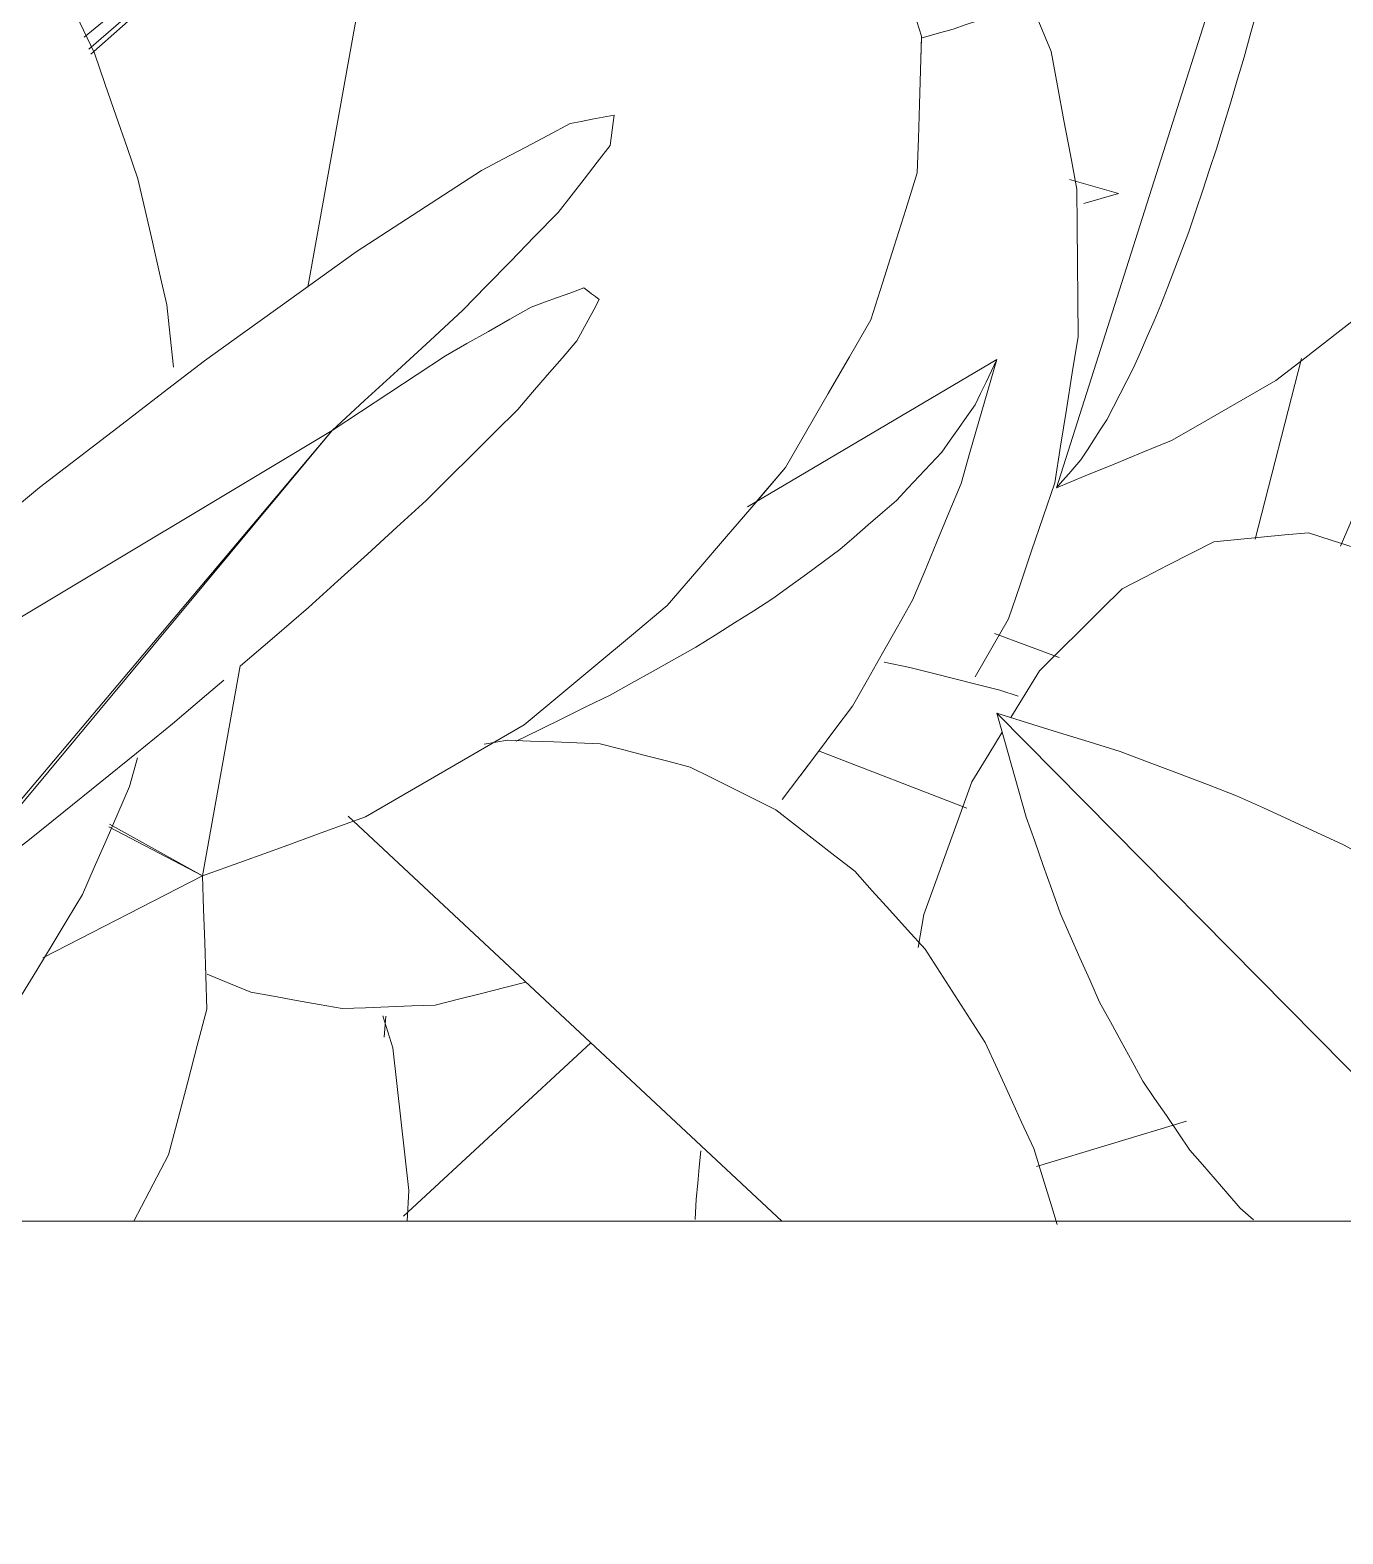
# Model space of a CAD drawing. Header units: metres. Extents: x -18.34 to -13.25, y -25.49 to -16.26.
# Drawn here: x -17.82051 to -17.77751, y -21.37863 to -21.32939 of the extents above; entities that cross this region are included whole.
import ezdxf

# ---------------------------------------------------------------- set-up
doc = ezdxf.new("R2010")
doc.units = ezdxf.units.M
for name, color, linetype, lineweight in [('Importações nas famílias', 7, 'Continuous', 5), ('Quadro estrutural', 7, 'Continuous', 5), ('Vegetação', 7, 'Continuous', 5)]:
    doc.layers.add(name, color=color, linetype=linetype, lineweight=lineweight)

# ---------------------------------------------------------------- blocks, each defined once
blk = doc.blocks.new('Planta_pergolado_12200 - plantas pergolado_skp_Component_12-V2580-Pavimento 02 - Executivo')
at = {"layer": 'Importações nas famílias', "color": 9}
blk.add_line((0.12221, 0.078931), (0.121752, 0.078163), dxfattribs=at)
at = {"layer": 'Importações nas famílias', "color": 9, "flags": 128}
for points in [[(0.132108, 0.086343), (0.131421, 0.086087), (0.130818, 0.085863)], [(0.133522, 0.08655), (0.132815, 0.086446), (0.132108, 0.086343)], [(0.130734, 0.085832), (0.130047, 0.085577), (0.129423, 0.085345)], [(0.121742, 0.078146), (0.121294, 0.077395), (0.120836, 0.076627), (0.120378, 0.075859)], [(0.120378, 0.075859), (0.120008, 0.075001), (0.119639, 0.074143), (0.119269, 0.073285), (0.118899, 0.072427)], [(0.118899, 0.072427), (0.118627, 0.071499), (0.118354, 0.070571), (0.118081, 0.069644), (0.117809, 0.068716)], [(0.117809, 0.068716), (0.11764, 0.06774), (0.11747, 0.066764)]]:
    blk.add_lwpolyline(points, dxfattribs=at)
blk = doc.blocks.new('Planta_pergolado_12200 - plantas pergolado_skp_Component_16-V2581-Pavimento 02 - Executivo')
blk.add_blockref('Planta_pergolado_12200 - plantas pergolado_skp_Component_12-V2580-Pavimento 02 - Executivo', (0, 0))
blk = doc.blocks.new('Planta_pergolado_12200 - plantas pergolado_skp_Component_17-V1516-Pavimento 02 - Executivo')
at = {"layer": 'Importações nas famílias', "color": 9}
for p, q in [((0.132379, 0.092877), (0.127242, 0.086978)), ((0.12142, 0.048829), (0.120741, 0.049209)), ((0.129258, 0.047032), (0.129164, 0.048161)), ((0.133467, 0.048161), (0.13229, 0.048161))]:
    blk.add_line(p, q, dxfattribs=at)
at = {"layer": 'Importações nas famílias', "color": 9, "flags": 128}
for points in [[(0.115917, 0.072677), (0.116325, 0.073615), (0.116733, 0.074554)], [(0.114955, 0.068383), (0.115195, 0.069456), (0.115436, 0.07053), (0.115676, 0.071603), (0.115917, 0.072677)], [(0.114729, 0.063842), (0.114785, 0.064977), (0.114842, 0.066113), (0.114898, 0.067248), (0.114955, 0.068383)], [(0.115254, 0.059363), (0.115123, 0.060483), (0.114991, 0.061603), (0.11486, 0.062722), (0.114729, 0.063842)], [(0.116494, 0.055252), (0.116184, 0.05628), (0.115874, 0.057308), (0.115564, 0.058336), (0.115254, 0.059363)], [(0.11743, 0.05352), (0.116962, 0.054386), (0.116494, 0.055252)], [(0.120741, 0.049209), (0.120147, 0.049854), (0.119553, 0.050499)], [(0.129164, 0.048161), (0.128455, 0.047953), (0.127747, 0.047746), (0.127039, 0.047538), (0.12633, 0.047331)], [(0.12633, 0.047331), (0.125612, 0.04742), (0.124894, 0.04751)]]:
    blk.add_lwpolyline(points, dxfattribs=at)
blk = doc.blocks.new('Planta_pergolado_12200 - plantas pergolado_skp_Component_16-V2583-Pavimento 02 - Executivo')
blk.add_blockref('Planta_pergolado_12200 - plantas pergolado_skp_Component_17-V1516-Pavimento 02 - Executivo', (0, 0))
blk = doc.blocks.new('Planta_pergolado_12200 - plantas pergolado_skp_Component_12-V1529-Pavimento 02 - Executivo')
at = {"layer": 'Importações nas famílias', "color": 9}
for p, q in [((0.108636, 0.037644), (0.114887, 0.068529)), ((0.106011, 0.062078), (0.105502, 0.061407))]:
    blk.add_line(p, q, dxfattribs=at)
at = {"layer": 'Importações nas famílias', "color": 9, "flags": 128}
for points in [[(0.114887, 0.068529), (0.114049, 0.068072), (0.11321, 0.067614), (0.112371, 0.067157), (0.111533, 0.0667)], [(0.114232, 0.067594), (0.114396, 0.067828), (0.11456, 0.068062), (0.114723, 0.068295), (0.114887, 0.068529)], [(0.113579, 0.066286), (0.113742, 0.066613), (0.113905, 0.06694), (0.114069, 0.067267), (0.114232, 0.067594)], [(0.111533, 0.0667), (0.110787, 0.066158), (0.110042, 0.065616), (0.109296, 0.065074), (0.108551, 0.064532)], [(0.112934, 0.064619), (0.113095, 0.065036), (0.113256, 0.065453), (0.113418, 0.06587), (0.113579, 0.066286)], [(0.108551, 0.064532), (0.107916, 0.063919), (0.107281, 0.063305), (0.106646, 0.062692), (0.106011, 0.062078)], [(0.112306, 0.062612), (0.112463, 0.063114), (0.11262, 0.063616), (0.112777, 0.064118), (0.112934, 0.064619)], [(0.111702, 0.060287), (0.111853, 0.060868), (0.112004, 0.06145), (0.112155, 0.062031), (0.112306, 0.062612)], [(0.111127, 0.05767), (0.111271, 0.058324), (0.111414, 0.058978), (0.111558, 0.059633), (0.111702, 0.060287)], [(0.110589, 0.054789), (0.110723, 0.055509), (0.110858, 0.05623), (0.110993, 0.05695), (0.111127, 0.05767)], [(0.110093, 0.051678), (0.110217, 0.052456), (0.110341, 0.053234), (0.110465, 0.054011), (0.110589, 0.054789)], [(0.109645, 0.04837), (0.109757, 0.049197), (0.109869, 0.050024), (0.109981, 0.050851), (0.110093, 0.051678)], [(0.10925, 0.044902), (0.109349, 0.045769), (0.109448, 0.046636), (0.109546, 0.047503), (0.109645, 0.04837)], [(0.108912, 0.041313), (0.108997, 0.04221), (0.109081, 0.043107), (0.109166, 0.044004), (0.10925, 0.044902)], [(0.108636, 0.037646), (0.108705, 0.03856), (0.108774, 0.039477), (0.108843, 0.040395), (0.108912, 0.041313)]]:
    blk.add_lwpolyline(points, dxfattribs=at)
blk = doc.blocks.new('Planta_pergolado_12200 - plantas pergolado_skp_Component_12-V2584-Pavimento 02 - Executivo')
at = {"layer": 'Importações nas famílias', "color": 9}
for p, q in [((0.121265, 0.077328), (0.116555, 0.078582)), ((0.115359, 0.075004), (0.115944, 0.074878)), ((0.118756, 0.074483), (0.11956, 0.074414))]:
    blk.add_line(p, q, dxfattribs=at)
at = {"layer": 'Importações nas famílias', "color": 9, "flags": 128}
blk.add_lwpolyline([(0.115944, 0.074878), (0.116647, 0.074779), (0.11735, 0.07468), (0.118053, 0.074582), (0.118756, 0.074483)], dxfattribs=at)
blk = doc.blocks.new('Planta_pergolado_12200 - plantas pergolado_skp_Component_17-V2585-Pavimento 02 - Executivo')
at = {"layer": 'Importações nas famílias', "color": 9}
for p, q in [((0.113253, 0.089268), (0.108823, 0.087394)), ((0.11758, 0.082986), (0.117515, 0.081969)), ((0.08925, 0.079413), (0.088528, 0.079504)), ((0.097288, 0.077802), (0.096991, 0.078854))]:
    blk.add_line(p, q, dxfattribs=at)
at = {"layer": 'Importações nas famílias', "color": 9, "flags": 128}
for points in [[(0.117515, 0.081969), (0.117258, 0.080917), (0.117002, 0.079866), (0.116745, 0.078815), (0.116488, 0.077764)], [(0.099119, 0.074186), (0.098662, 0.07509), (0.098204, 0.075994), (0.097746, 0.076898), (0.097288, 0.077802)], [(0.116488, 0.077764), (0.116065, 0.076862), (0.115732, 0.076151)], [(0.115511, 0.075679), (0.115219, 0.075057), (0.114796, 0.074155)], [(0.101469, 0.07141), (0.100881, 0.072104), (0.100294, 0.072798), (0.099707, 0.073492), (0.099119, 0.074186)], [(0.114796, 0.074155), (0.114236, 0.073463), (0.113675, 0.072771), (0.113114, 0.07208), (0.112554, 0.071388)], [(0.104176, 0.069662), (0.103499, 0.070099), (0.102822, 0.070536), (0.102145, 0.070973), (0.101469, 0.07141)], [(0.112554, 0.071388), (0.111894, 0.070953), (0.111234, 0.070519), (0.110574, 0.070085), (0.109914, 0.06965)], [(0.107056, 0.069062), (0.106336, 0.069212), (0.105616, 0.069362), (0.104896, 0.069512), (0.104176, 0.069662)], [(0.109914, 0.06965), (0.109199, 0.069503), (0.108485, 0.069356), (0.107771, 0.069209), (0.107056, 0.069062)]]:
    blk.add_lwpolyline(points, dxfattribs=at)
blk = doc.blocks.new('Planta_pergolado_12200 - plantas pergolado_skp_Component_16-V2586-Pavimento 02 - Executivo')
for name in ['Planta_pergolado_12200 - plantas pergolado_skp_Component_17-V2585-Pavimento 02 - Executivo', 'Planta_pergolado_12200 - plantas pergolado_skp_Component_12-V2584-Pavimento 02 - Executivo', 'Planta_pergolado_12200 - plantas pergolado_skp_Component_12-V1529-Pavimento 02 - Executivo']:
    blk.add_blockref(name, (0, 0))
blk = doc.blocks.new('Planta_pergolado_12200 - plantas pergolado_skp_Component_12-V2587-Pavimento 02 - Executivo')
at = {"layer": 'Importações nas famílias', "color": 9}
for p, q in [((0.090361, 0.061255), (0.097421, 0.080653)), ((0.096712, 0.07968), (0.096931, 0.080038)), ((0.090217, 0.063962), (0.09049, 0.064781))]:
    blk.add_line(p, q, dxfattribs=at)
at = {"layer": 'Importações nas famílias', "color": 9, "flags": 128}
for points in [[(0.095772, 0.07791), (0.096007, 0.078352), (0.096242, 0.078795), (0.096477, 0.079237), (0.096712, 0.07968)], [(0.092226, 0.078793), (0.091417, 0.078349), (0.090579, 0.077889)], [(0.090579, 0.077889), (0.089834, 0.077325), (0.08909, 0.076761)], [(0.094778, 0.075821), (0.095026, 0.076343), (0.095275, 0.076865), (0.095523, 0.077388), (0.095772, 0.07791)], [(0.093741, 0.073435), (0.094, 0.074031), (0.094259, 0.074628), (0.094519, 0.075224), (0.094778, 0.075821)], [(0.092673, 0.07078), (0.09294, 0.071444), (0.093207, 0.072107), (0.093474, 0.072771), (0.093741, 0.073435)], [(0.091585, 0.067884), (0.091857, 0.068608), (0.092129, 0.069332), (0.092401, 0.070056), (0.092673, 0.07078)], [(0.09049, 0.064781), (0.090763, 0.065557), (0.091037, 0.066333), (0.091311, 0.067109), (0.091585, 0.067884)]]:
    blk.add_lwpolyline(points, dxfattribs=at)
blk = doc.blocks.new('Planta_pergolado_12200 - plantas pergolado_skp_Component_12-V2588-Pavimento 02 - Executivo')
at = {"layer": 'Importações nas famílias', "color": 9}
for p, q in [((0.1069, 0.089866), (0.106458, 0.090176)), ((0.115957, 0.075592), (0.101783, 0.087124)), ((0.098702, 0.081539), (0.09924, 0.081162))]:
    blk.add_line(p, q, dxfattribs=at)
at = {"layer": 'Importações nas famílias', "color": 9, "flags": 128}
for points in [[(0.108626, 0.088263), (0.108195, 0.088664), (0.107763, 0.089064), (0.107332, 0.089465), (0.1069, 0.089866)], [(0.11029, 0.086318), (0.109874, 0.086804), (0.109458, 0.08729), (0.109042, 0.087777), (0.108626, 0.088263)], [(0.111871, 0.084051), (0.111476, 0.084618), (0.111081, 0.085184), (0.110685, 0.085751), (0.11029, 0.086318)], [(0.113354, 0.081488), (0.112983, 0.082129), (0.112613, 0.08277), (0.112242, 0.08341), (0.111871, 0.084051)], [(0.09924, 0.081162), (0.099901, 0.080808), (0.100562, 0.080454), (0.101222, 0.080099), (0.101883, 0.079745)], [(0.114721, 0.078658), (0.114379, 0.079366), (0.114038, 0.080073), (0.113696, 0.080781), (0.113354, 0.081488)], [(0.101883, 0.079745), (0.10265, 0.079422), (0.103418, 0.079098), (0.104185, 0.078775), (0.104952, 0.078451)], [(0.104952, 0.078451), (0.105808, 0.078166), (0.106664, 0.077881), (0.10752, 0.077596), (0.108376, 0.07731)], [(0.115957, 0.075592), (0.115648, 0.076359), (0.115339, 0.077125), (0.11503, 0.077892), (0.114721, 0.078658)], [(0.108376, 0.07731), (0.1093, 0.07707), (0.110224, 0.07683), (0.111149, 0.07659), (0.112073, 0.07635)], [(0.112073, 0.07635), (0.113044, 0.07616), (0.114015, 0.075971), (0.114986, 0.075781), (0.115957, 0.075592)]]:
    blk.add_lwpolyline(points, dxfattribs=at)
blk = doc.blocks.new('Planta_pergolado_12200 - plantas pergolado_skp_Component_17-V2589-Pavimento 02 - Executivo')
at = {"layer": 'Importações nas famílias', "color": 9, "flags": 128}
for points in [[(0.102586, 0.089324), (0.10231, 0.088272), (0.102035, 0.08722)], [(0.102035, 0.08722), (0.101596, 0.086316), (0.101157, 0.085413), (0.100719, 0.08451), (0.10028, 0.083606)], [(0.10028, 0.083606), (0.099709, 0.082913), (0.099137, 0.08222), (0.098566, 0.081527), (0.097994, 0.080833)], [(0.097994, 0.080833), (0.097328, 0.080398), (0.096663, 0.079962), (0.095997, 0.079526), (0.095332, 0.07909)], [(0.089618, 0.07909), (0.088952, 0.079526), (0.088332, 0.079932)], [(0.092475, 0.078496), (0.09176, 0.078644), (0.091046, 0.078793), (0.090332, 0.078942), (0.089618, 0.07909)], [(0.095332, 0.07909), (0.094617, 0.078942), (0.093903, 0.078793), (0.093189, 0.078644), (0.092475, 0.078496)]]:
    blk.add_lwpolyline(points, dxfattribs=at)
blk = doc.blocks.new('Planta_pergolado_12200 - plantas pergolado_skp_Component_16-V2590-Pavimento 02 - Executivo')
for name in ['Planta_pergolado_12200 - plantas pergolado_skp_Component_12-V2588-Pavimento 02 - Executivo', 'Planta_pergolado_12200 - plantas pergolado_skp_Component_17-V2589-Pavimento 02 - Executivo', 'Planta_pergolado_12200 - plantas pergolado_skp_Component_12-V2587-Pavimento 02 - Executivo']:
    blk.add_blockref(name, (0, 0))
blk = doc.blocks.new('Planta_pergolado_12200 - plantas pergolado_skp_Component_12-V2591-Pavimento 02 - Executivo')
at = {"layer": 'Importações nas famílias', "color": 9}
blk.add_line((0.117132, 0.064813), (0.124238, 0.070134), dxfattribs=at)
at = {"layer": 'Importações nas famílias', "color": 9, "flags": 128}
for points in [[(0.134935, 0.086758), (0.134228, 0.086654), (0.133522, 0.08655), (0.132815, 0.086446), (0.132108, 0.086343)], [(0.137773, 0.086559), (0.137063, 0.086608), (0.136354, 0.086658), (0.135644, 0.086708), (0.134935, 0.086758)], [(0.132108, 0.086343), (0.131421, 0.086087), (0.130734, 0.085832), (0.130047, 0.085577), (0.129423, 0.085345)], [(0.139165, 0.086153), (0.138469, 0.086356), (0.137773, 0.086559)], [(0.12221, 0.078931), (0.121752, 0.078163), (0.121294, 0.077395), (0.120836, 0.076627), (0.120378, 0.075859)], [(0.127804, 0.076318), (0.128482, 0.076748), (0.12916, 0.077178), (0.129837, 0.077607), (0.130515, 0.078037)], [(0.125344, 0.07458), (0.125959, 0.075014), (0.126574, 0.075449), (0.127189, 0.075883), (0.127804, 0.076318)], [(0.120378, 0.075859), (0.120008, 0.075001), (0.119639, 0.074143), (0.119269, 0.073285), (0.118899, 0.072427)], [(0.123161, 0.072841), (0.123707, 0.073276), (0.124252, 0.07371), (0.124798, 0.074145), (0.125344, 0.07458)], [(0.121279, 0.071122), (0.12175, 0.071552), (0.12222, 0.071982), (0.12269, 0.072411), (0.123161, 0.072841)], [(0.118899, 0.072427), (0.118627, 0.071499), (0.118354, 0.070571), (0.118081, 0.069644), (0.117809, 0.068716)], [(0.11972, 0.069441), (0.12011, 0.069861), (0.1205, 0.070282), (0.12089, 0.070702), (0.121279, 0.071122)], [(0.118501, 0.067818), (0.118806, 0.068223), (0.119111, 0.068629), (0.119415, 0.069035), (0.11972, 0.069441)], [(0.117809, 0.068716), (0.11764, 0.06774), (0.11747, 0.066764), (0.117301, 0.065789), (0.117132, 0.064813)], [(0.117635, 0.066269), (0.117851, 0.066656), (0.118068, 0.067043), (0.118284, 0.06743), (0.118501, 0.067818)], [(0.117132, 0.064813), (0.117258, 0.065177), (0.117383, 0.065541), (0.117509, 0.065905), (0.117635, 0.066269)]]:
    blk.add_lwpolyline(points, dxfattribs=at)
blk = doc.blocks.new('Planta_pergolado_12200 - plantas pergolado_skp_Component_16-V2592-Pavimento 02 - Executivo')
blk.add_blockref('Planta_pergolado_12200 - plantas pergolado_skp_Component_12-V2591-Pavimento 02 - Executivo', (0, 0))
blk = doc.blocks.new('Planta_pergolado_12200 - plantas pergolado_skp_Component_12-V1559-Pavimento 02 - Executivo')
at = {"layer": 'Importações nas famílias', "color": 9}
for p, q in [((0.098646, 0.083348), (0.097927, 0.084368)), ((0.097927, 0.084368), (0.09874, 0.084022))]:
    blk.add_line(p, q, dxfattribs=at)
blk = doc.blocks.new('Planta_pergolado_12200 - plantas pergolado_skp_Component_12-V1560-Pavimento 02 - Executivo')
at = {"layer": 'Importações nas famílias', "color": 9}
blk.add_line((0.107025, 0.090846), (0.10616, 0.09229), dxfattribs=at)
blk = doc.blocks.new('Planta_pergolado_12200 - plantas pergolado_skp_Component_16-V2595-Pavimento 02 - Executivo')
for name in ['Planta_pergolado_12200 - plantas pergolado_skp_Component_12-V1560-Pavimento 02 - Executivo', 'Planta_pergolado_12200 - plantas pergolado_skp_Component_12-V1559-Pavimento 02 - Executivo']:
    blk.add_blockref(name, (0, 0))
blk = doc.blocks.new('Planta_pergolado_12200 - plantas pergolado_skp_Component_12-V1563-Pavimento 02 - Executivo')
at = {"layer": 'Importações nas famílias', "color": 9}
for p, q in [((0.097955, 0.100935), (0.097249, 0.100831)), ((0.098586, 0.094206), (0.099098, 0.094473)), ((0.096972, 0.090308), (0.100614, 0.093035))]:
    blk.add_line(p, q, dxfattribs=at)
at = {"layer": 'Importações nas famílias', "color": 9, "flags": 128}
for points in [[(0.097249, 0.100831), (0.096562, 0.100575), (0.095875, 0.10032), (0.095188, 0.100065), (0.094501, 0.09981)], [(0.094501, 0.09981), (0.093849, 0.099409), (0.093198, 0.099008), (0.092546, 0.098607), (0.091895, 0.098207)], [(0.091895, 0.098207), (0.091294, 0.09767), (0.090694, 0.097133), (0.090093, 0.096596), (0.089493, 0.09606)], [(0.089493, 0.09606), (0.088957, 0.0954), (0.088421, 0.094739), (0.087886, 0.094079), (0.08735, 0.093419)], [(0.095655, 0.092526), (0.096388, 0.092946), (0.09712, 0.093366), (0.097853, 0.093786), (0.098586, 0.094206)], [(0.08735, 0.093419), (0.086892, 0.092651), (0.086434, 0.091883), (0.085977, 0.091115), (0.085519, 0.090347)], [(0.094565, 0.091834), (0.094978, 0.092096), (0.095655, 0.092526)], [(0.085519, 0.090347), (0.085149, 0.089489), (0.084902, 0.088917)]]:
    blk.add_lwpolyline(points, dxfattribs=at)
blk = doc.blocks.new('Planta_pergolado_12200 - plantas pergolado_skp_Component_12-V1565-Pavimento 02 - Executivo')
at = {"layer": 'Importações nas famílias', "color": 9}
blk.add_line((0.124831, 0.089179), (0.124475, 0.088811), dxfattribs=at)
blk = doc.blocks.new('Planta_pergolado_12200 - plantas pergolado_skp_Component_16-V2596-Pavimento 02 - Executivo')
for name in ['Planta_pergolado_12200 - plantas pergolado_skp_Component_12-V1563-Pavimento 02 - Executivo', 'Planta_pergolado_12200 - plantas pergolado_skp_Component_12-V1565-Pavimento 02 - Executivo']:
    blk.add_blockref(name, (0, 0))
blk = doc.blocks.new('Planta_pergolado_12200 - plantas pergolado_skp_-V2602-Pavimento 02 - Executivo')
for name in ['Planta_pergolado_12200 - plantas pergolado_skp_Component_16-V2596-Pavimento 02 - Executivo', 'Planta_pergolado_12200 - plantas pergolado_skp_Component_16-V2595-Pavimento 02 - Executivo']:
    blk.add_blockref(name, (0, 0))
blk = doc.blocks.new('Planta_pergolado_12200 - plantas pergolado_skp_-V2603-Pavimento 02 - Executivo')
at = {"xscale": 1.254472261797389, "yscale": 1.254472261797389, "zscale": 1.254472261797389, "rotation": 44.99999999999149}
blk.add_blockref('Planta_pergolado_12200 - plantas pergolado_skp_-V2602-Pavimento 02 - Executivo', (0.101937, -0.102346), dxfattribs=at)
for name in ['Planta_pergolado_12200 - plantas pergolado_skp_Component_16-V2583-Pavimento 02 - Executivo', 'Planta_pergolado_12200 - plantas pergolado_skp_Component_16-V2590-Pavimento 02 - Executivo', 'Planta_pergolado_12200 - plantas pergolado_skp_Component_16-V2586-Pavimento 02 - Executivo', 'Planta_pergolado_12200 - plantas pergolado_skp_Component_16-V2592-Pavimento 02 - Executivo', 'Planta_pergolado_12200 - plantas pergolado_skp_Component_16-V2581-Pavimento 02 - Executivo']:
    blk.add_blockref(name, (0, 0))
blk = doc.blocks.new('Planta_pergolado_12200 - plantas pergolado_skp_-V2622-Pavimento 02 - Executivo')
at = {"rotation": 89.9999999999999}
blk.add_blockref('Planta_pergolado_12200 - plantas pergolado_skp_-V2603-Pavimento 02 - Executivo', (0.274037, 0.01573), dxfattribs=at)
blk = doc.blocks.new('Planta_pergolado_12200 - plantas pergolado_skp_Component_12-V2702-Pavimento 02 - Executivo')
at = {"layer": 'Importações nas famílias', "color": 9}
for p, q in [((0.066413, 0.130007), (0.065717, 0.130209)), ((0.055762, 0.116465), (0.070319, 0.127365))]:
    blk.add_line(p, q, dxfattribs=at)
at = {"layer": 'Importações nas famílias', "color": 9, "flags": 128}
for points in [[(0.060053, 0.129993), (0.059366, 0.129738), (0.058679, 0.129483), (0.057991, 0.129227), (0.057304, 0.128972)], [(0.062879, 0.130409), (0.062173, 0.130305), (0.061466, 0.130201), (0.060759, 0.130097), (0.060053, 0.129993)], [(0.065717, 0.130209), (0.065008, 0.130259), (0.064298, 0.130309), (0.063589, 0.130359), (0.062879, 0.130409)], [(0.057304, 0.128972), (0.056653, 0.128571), (0.056001, 0.128171), (0.05535, 0.12777), (0.054699, 0.127369)], [(0.054699, 0.127369), (0.054098, 0.126832), (0.053497, 0.126296), (0.052897, 0.125759), (0.052296, 0.125222)], [(0.052296, 0.125222), (0.051761, 0.124562), (0.051225, 0.123902), (0.05069, 0.123242), (0.050154, 0.122582)], [(0.050154, 0.122582), (0.049696, 0.121814), (0.049238, 0.121046), (0.04878, 0.120278), (0.048322, 0.119509)], [(0.048322, 0.119509), (0.047953, 0.118651), (0.047583, 0.117794), (0.047361, 0.117277)]]:
    blk.add_lwpolyline(points, dxfattribs=at)
blk = doc.blocks.new('Planta_pergolado_12200 - plantas pergolado_skp_Component_12-V1673-Pavimento 02 - Executivo')
at = {"layer": 'Importações nas famílias', "color": 9}
blk.add_line((0.055805, 0.157604), (0.056779, 0.155563), dxfattribs=at)
at = {"layer": 'Importações nas famílias', "color": 9, "flags": 128}
for points in [[(0.057227, 0.162218), (0.057057, 0.161703), (0.056886, 0.161187), (0.056715, 0.160672), (0.056544, 0.160157)], [(0.059387, 0.1605), (0.059395, 0.160996), (0.059403, 0.161491)], [(0.059271, 0.158638), (0.059309, 0.159259), (0.059348, 0.159879), (0.059387, 0.1605)], [(0.056544, 0.160157), (0.056359, 0.159518), (0.056175, 0.15888), (0.05599, 0.158242), (0.055805, 0.157604)], [(0.052567, 0.15737), (0.052296, 0.157309), (0.052024, 0.157247), (0.051753, 0.157186), (0.051482, 0.157124)], [(0.054014, 0.15753), (0.053652, 0.15749), (0.05329, 0.15745), (0.052929, 0.15741), (0.052567, 0.15737)], [(0.055805, 0.157604), (0.055357, 0.157585), (0.05491, 0.157567), (0.054462, 0.157549), (0.054014, 0.15753)], [(0.05077, 0.156796), (0.050687, 0.156694), (0.050605, 0.156592), (0.050522, 0.15649), (0.050439, 0.156388)], [(0.051482, 0.157124), (0.051304, 0.157042), (0.051126, 0.15696), (0.050948, 0.156878), (0.05077, 0.156796)], [(0.050439, 0.156388), (0.050453, 0.156267), (0.050467, 0.156147), (0.05048, 0.156026), (0.050494, 0.155906)], [(0.050494, 0.155906), (0.050603, 0.155768), (0.050713, 0.15563), (0.050823, 0.155492), (0.050932, 0.155355)], [(0.050932, 0.155355), (0.051137, 0.155201), (0.051342, 0.155047), (0.051546, 0.154894), (0.051751, 0.15474)], [(0.051751, 0.15474), (0.052048, 0.154573), (0.052345, 0.154405), (0.052642, 0.154237), (0.052939, 0.15407)], [(0.052939, 0.15407), (0.053326, 0.15389), (0.053712, 0.15371), (0.054099, 0.15353), (0.054485, 0.15335)], [(0.054485, 0.15335), (0.054957, 0.15316), (0.055428, 0.15297)]]:
    blk.add_lwpolyline(points, dxfattribs=at)
blk = doc.blocks.new('Planta_pergolado_12200 - plantas pergolado_skp_Component_16-V2706-Pavimento 02 - Executivo')
for name in ['Planta_pergolado_12200 - plantas pergolado_skp_Component_12-V1673-Pavimento 02 - Executivo', 'Planta_pergolado_12200 - plantas pergolado_skp_Component_12-V2702-Pavimento 02 - Executivo']:
    blk.add_blockref(name, (0, 0))
blk = doc.blocks.new('Planta_pergolado_12200 - plantas pergolado_skp_Component_12-V2719-Pavimento 02 - Executivo')
at = {"layer": 'Importações nas famílias', "color": 9}
blk.add_line((0.058404, 0.116229), (0.058442, 0.116849), dxfattribs=at)
at = {"layer": 'Importações nas famílias', "color": 9, "flags": 128}
blk.add_lwpolyline([(0.058442, 0.116849), (0.058451, 0.117345), (0.058459, 0.117841), (0.058467, 0.118336)], dxfattribs=at)
blk = doc.blocks.new('Planta_pergolado_12200 - plantas pergolado_skp_Component_17-V2720-Pavimento 02 - Executivo')
at = {"layer": 'Importações nas famílias', "color": 9}
for p, q in [((0.068189, 0.12046), (0.068597, 0.121398)), ((0.06718, 0.115225), (0.067227, 0.116166))]:
    blk.add_line(p, q, dxfattribs=at)
at = {"layer": 'Importações nas famílias', "color": 9, "flags": 128}
blk.add_lwpolyline([(0.067227, 0.116166), (0.067467, 0.117239), (0.067708, 0.118313), (0.067948, 0.119386), (0.068189, 0.12046)], dxfattribs=at)
blk = doc.blocks.new('Planta_pergolado_12200 - plantas pergolado_skp_Component_16-V2721-Pavimento 02 - Executivo')
for name in ['Planta_pergolado_12200 - plantas pergolado_skp_Component_17-V2720-Pavimento 02 - Executivo', 'Planta_pergolado_12200 - plantas pergolado_skp_Component_12-V2719-Pavimento 02 - Executivo']:
    blk.add_blockref(name, (0, 0))
blk = doc.blocks.new('Planta_pergolado_12200 - plantas pergolado_skp_Component_12-V1641-Pavimento 02 - Executivo')
at = {"layer": 'Importações nas famílias', "color": 9}
blk.add_line((0.115996, 0.144186), (0.115575, 0.143595), dxfattribs=at)
at = {"layer": 'Importações nas famílias', "color": 9, "flags": 128}
for points in [[(0.13331, 0.154936), (0.1325, 0.15474), (0.131691, 0.154543), (0.130881, 0.154346), (0.130071, 0.154149)], [(0.130071, 0.154149), (0.129306, 0.153877), (0.128542, 0.153604), (0.127778, 0.153332), (0.127014, 0.153059)], [(0.127014, 0.153059), (0.126304, 0.152714), (0.125594, 0.152369), (0.124884, 0.152024), (0.124174, 0.151678)], [(0.124174, 0.151678), (0.123527, 0.151264), (0.122879, 0.15085)], [(0.115575, 0.143595), (0.11524, 0.142958), (0.114904, 0.142321), (0.114569, 0.141684), (0.114234, 0.141047)], [(0.114234, 0.141047), (0.113989, 0.140371), (0.113743, 0.139694), (0.113498, 0.139018), (0.113253, 0.138341)]]:
    blk.add_lwpolyline(points, dxfattribs=at)
blk = doc.blocks.new('Planta_pergolado_12200 - plantas pergolado_skp_Component_17-V2737-Pavimento 02 - Executivo')
at = {"layer": 'Importações nas famílias', "color": 9}
for p, q in [((0.130615, 0.164133), (0.122344, 0.154634)), ((0.130104, 0.15407), (0.130615, 0.164133)), ((0.130231, 0.154108), (0.130615, 0.164133)), ((0.130534, 0.154198), (0.130615, 0.164133)), ((0.116177, 0.147552), (0.112754, 0.143621)), ((0.112754, 0.143621), (0.113637, 0.139325)), ((0.115123, 0.142588), (0.112754, 0.143621)), ((0.112754, 0.143621), (0.115161, 0.142634))]:
    blk.add_line(p, q, dxfattribs=at)
at = {"layer": 'Importações nas famílias', "color": 9, "flags": 128}
for points in [[(0.117729, 0.170166), (0.118429, 0.170432), (0.11913, 0.170698), (0.11983, 0.170964), (0.120531, 0.171229)], [(0.115196, 0.167993), (0.115829, 0.168536), (0.116462, 0.169079), (0.117095, 0.169623), (0.117729, 0.170166)], [(0.113106, 0.164857), (0.113628, 0.165641), (0.114151, 0.166425), (0.114673, 0.167209), (0.115196, 0.167993)], [(0.1116, 0.160974), (0.111976, 0.161945), (0.112353, 0.162916), (0.112729, 0.163886), (0.113106, 0.164857)], [(0.110782, 0.156606), (0.110986, 0.157698), (0.111191, 0.15879), (0.111395, 0.159882), (0.1116, 0.160974)], [(0.110706, 0.152053), (0.110725, 0.153191), (0.110744, 0.15433), (0.110763, 0.155468), (0.110782, 0.156606)], [(0.111379, 0.147624), (0.111211, 0.148731), (0.111043, 0.149838), (0.110874, 0.150946), (0.110706, 0.152053)], [(0.112754, 0.143621), (0.11241, 0.144622), (0.112066, 0.145622), (0.111723, 0.146623), (0.111379, 0.147624)], [(0.110153, 0.14166), (0.110803, 0.14215), (0.111453, 0.14264), (0.112104, 0.143131), (0.112754, 0.143621)], [(0.107962, 0.138702), (0.108509, 0.139441), (0.109057, 0.140181), (0.109605, 0.14092), (0.110153, 0.14166)], [(0.107232, 0.137023), (0.107554, 0.137763), (0.107962, 0.138702)]]:
    blk.add_lwpolyline(points, dxfattribs=at)
blk = doc.blocks.new('Planta_pergolado_12200 - plantas pergolado_skp_Component_16-V2738-Pavimento 02 - Executivo')
for name in ['Planta_pergolado_12200 - plantas pergolado_skp_Component_17-V2737-Pavimento 02 - Executivo', 'Planta_pergolado_12200 - plantas pergolado_skp_Component_12-V1641-Pavimento 02 - Executivo']:
    blk.add_blockref(name, (0, 0))
blk = doc.blocks.new('Planta_pergolado_12200 - plantas pergolado_skp_Component_17-V2740-Pavimento 02 - Executivo')
at = {"layer": 'Importações nas famílias', "color": 9}
for p, q in [((0.114786, 0.130871), (0.11925, 0.152901)), ((0.114979, 0.131085), (0.11925, 0.152901)), ((0.11925, 0.152901), (0.12208, 0.13239)), ((0.116168, 0.137791), (0.116148, 0.138607)), ((0.12208, 0.13239), (0.114979, 0.131085)), ((0.115184, 0.130817), (0.12208, 0.13239)), ((0.115374, 0.130031), (0.12208, 0.13239)), ((0.12208, 0.13239), (0.115537, 0.12878)), ((0.12208, 0.13239), (0.115663, 0.127151)), ((0.116242, 0.125817), (0.12208, 0.13239)), ((0.116951, 0.124935), (0.12208, 0.13239)), ((0.121643, 0.118972), (0.12208, 0.13239)), ((0.113406, 0.129345), (0.114979, 0.131085)), ((0.113569, 0.129141), (0.115184, 0.130817)), ((0.115184, 0.130817), (0.114979, 0.131085)), ((0.115374, 0.130031), (0.115184, 0.130817)), ((0.113917, 0.128709), (0.115374, 0.130031)), ((0.115537, 0.12878), (0.115374, 0.130031)), ((0.114477, 0.128012), (0.115537, 0.12878)), ((0.115663, 0.127151), (0.115537, 0.12878)), ((0.115695, 0.12637), (0.115663, 0.127151))]:
    blk.add_line(p, q, dxfattribs=at)
at = {"layer": 'Importações nas famílias', "color": 9, "flags": 128}
for points in [[(0.120418, 0.162558), (0.120548, 0.162694), (0.120677, 0.16283), (0.120806, 0.162967), (0.120936, 0.163103)], [(0.120936, 0.163103), (0.121064, 0.16286), (0.121192, 0.162617), (0.121319, 0.162374), (0.121447, 0.162131)], [(0.119938, 0.160543), (0.120058, 0.161047), (0.120178, 0.16155), (0.120298, 0.162054), (0.120418, 0.162558)], [(0.121447, 0.162131), (0.121563, 0.16153), (0.121678, 0.160928), (0.121793, 0.160327), (0.121909, 0.159725)], [(0.119537, 0.157229), (0.119638, 0.158058), (0.119738, 0.158886), (0.119838, 0.159714), (0.119938, 0.160543)], [(0.117208, 0.158935), (0.117319, 0.159201), (0.11743, 0.159466), (0.117541, 0.159732), (0.117652, 0.159998)], [(0.117652, 0.159998), (0.117766, 0.159968), (0.11788, 0.159938), (0.117994, 0.159909), (0.118108, 0.159879)], [(0.118108, 0.159879), (0.118218, 0.159555), (0.118327, 0.159232), (0.118437, 0.158909), (0.118546, 0.158585)], [(0.121909, 0.159725), (0.122002, 0.158817), (0.122095, 0.157908), (0.122188, 0.157), (0.122281, 0.156091)], [(0.116806, 0.156761), (0.116907, 0.157305), (0.117007, 0.157848), (0.117107, 0.158391), (0.117208, 0.158935)], [(0.118546, 0.158585), (0.118643, 0.15799), (0.118741, 0.157395), (0.118838, 0.1568), (0.118935, 0.156205)], [(0.11925, 0.152901), (0.119322, 0.153983), (0.119393, 0.155065), (0.119465, 0.156147), (0.119537, 0.157229)], [(0.116475, 0.153626), (0.116558, 0.15441), (0.116641, 0.155194), (0.116724, 0.155977), (0.116806, 0.156761)], [(0.118935, 0.156205), (0.119014, 0.155379), (0.119092, 0.154553), (0.119171, 0.153727), (0.11925, 0.152901)], [(0.122281, 0.156091), (0.122343, 0.154953), (0.122406, 0.153815), (0.122469, 0.152678), (0.122531, 0.15154)], [(0.116237, 0.149742), (0.116296, 0.150713), (0.116356, 0.151684), (0.116416, 0.152655), (0.116475, 0.153626)], [(0.122531, 0.15154), (0.122558, 0.150269), (0.122585, 0.148999), (0.122612, 0.147729), (0.122639, 0.146459)], [(0.116172, 0.147559), (0.116204, 0.14865), (0.116237, 0.149742)], [(0.116107, 0.145375), (0.116139, 0.146467), (0.116156, 0.147019)], [(0.122639, 0.146459), (0.122628, 0.145165), (0.122617, 0.143872), (0.122606, 0.142578), (0.122596, 0.141284)], [(0.116095, 0.140822), (0.116098, 0.14196), (0.116101, 0.143098), (0.116104, 0.144237), (0.116107, 0.145375)], [(0.122596, 0.141284), (0.122548, 0.140077), (0.1225, 0.13887), (0.122452, 0.137664), (0.122403, 0.136457)], [(0.116139, 0.13901), (0.116122, 0.139714), (0.116095, 0.140822)], [(0.122403, 0.136457), (0.122323, 0.13544), (0.122242, 0.134423), (0.122161, 0.133406), (0.12208, 0.13239)], [(0.12208, 0.13239), (0.122183, 0.131899), (0.122286, 0.131409), (0.122389, 0.130919), (0.122492, 0.130429)], [(0.122492, 0.130429), (0.122579, 0.129689), (0.122665, 0.128949), (0.122752, 0.12821), (0.122839, 0.12747)], [(0.122839, 0.12747), (0.122904, 0.126532), (0.122968, 0.125593), (0.123033, 0.124655), (0.123098, 0.123717)], [(0.123098, 0.123717), (0.123136, 0.122643), (0.123174, 0.12157), (0.123212, 0.120496), (0.12325, 0.119423)], [(0.12325, 0.119423), (0.123259, 0.118288), (0.123268, 0.117152)]]:
    blk.add_lwpolyline(points, dxfattribs=at)
blk = doc.blocks.new('Planta_pergolado_12200 - plantas pergolado_skp_Component_16-V2741-Pavimento 02 - Executivo')
blk.add_blockref('Planta_pergolado_12200 - plantas pergolado_skp_Component_17-V2740-Pavimento 02 - Executivo', (0, 0))
blk = doc.blocks.new('Planta_pergolado_12200 - plantas pergolado_skp_Component_17-V2748-Pavimento 02 - Executivo')
at = {"layer": 'Importações nas famílias', "color": 9, "flags": 128}
for points in [[(0.117729, 0.170166), (0.118429, 0.170432), (0.11913, 0.170698), (0.11983, 0.170964), (0.120531, 0.171229)], [(0.115196, 0.167993), (0.115829, 0.168536), (0.116462, 0.169079), (0.117095, 0.169623), (0.117729, 0.170166)], [(0.113106, 0.164857), (0.113628, 0.165641), (0.114151, 0.166425), (0.114673, 0.167209), (0.115196, 0.167993)], [(0.1116, 0.160974), (0.111976, 0.161945), (0.112353, 0.162916), (0.112729, 0.163886), (0.113106, 0.164857)], [(0.110782, 0.156606), (0.110986, 0.157698), (0.111191, 0.15879), (0.111395, 0.159882), (0.1116, 0.160974)], [(0.110706, 0.152053), (0.110725, 0.153191), (0.110744, 0.15433), (0.110763, 0.155468), (0.110782, 0.156606)], [(0.111043, 0.149838), (0.110874, 0.150946), (0.110706, 0.152053)], [(0.111379, 0.147624), (0.111211, 0.148731), (0.111078, 0.149607)], [(0.112066, 0.145622), (0.111723, 0.146623), (0.111379, 0.147624)], [(0.110153, 0.14166), (0.110803, 0.14215), (0.111453, 0.14264)], [(0.107962, 0.138702), (0.108509, 0.139441), (0.109057, 0.140181), (0.109605, 0.14092), (0.110153, 0.14166)], [(0.107232, 0.137023), (0.107554, 0.137763), (0.107962, 0.138702)]]:
    blk.add_lwpolyline(points, dxfattribs=at)
blk = doc.blocks.new('Planta_pergolado_12200 - plantas pergolado_skp_Component_16-V2749-Pavimento 02 - Executivo')
blk.add_blockref('Planta_pergolado_12200 - plantas pergolado_skp_Component_17-V2748-Pavimento 02 - Executivo', (0, 0))
blk = doc.blocks.new('Planta_pergolado_12200 - plantas pergolado_skp_-V2762-Pavimento 02 - Executivo')
for name in ['Planta_pergolado_12200 - plantas pergolado_skp_Component_16-V2738-Pavimento 02 - Executivo', 'Planta_pergolado_12200 - plantas pergolado_skp_Component_16-V2749-Pavimento 02 - Executivo', 'Planta_pergolado_12200 - plantas pergolado_skp_Component_16-V2741-Pavimento 02 - Executivo']:
    blk.add_blockref(name, (0, 0))
blk = doc.blocks.new('Planta_pergolado_12200 - plantas pergolado_skp_-V2763-Pavimento 02 - Executivo')
at = {"xscale": 1.254472261797389, "yscale": 1.254472261797389, "zscale": 1.254472261797389, "rotation": 44.99999999999149}
blk.add_blockref('Planta_pergolado_12200 - plantas pergolado_skp_-V2762-Pavimento 02 - Executivo', (0.101937, -0.102346), dxfattribs=at)
for name in ['Planta_pergolado_12200 - plantas pergolado_skp_Component_16-V2706-Pavimento 02 - Executivo', 'Planta_pergolado_12200 - plantas pergolado_skp_Component_16-V2721-Pavimento 02 - Executivo']:
    blk.add_blockref(name, (0, 0))
blk = doc.blocks.new('Planta_pergolado_12200 - plantas pergolado_skp_Component_12-V1808-Pavimento 02 - Executivo')
at = {"layer": 'Importações nas famílias', "color": 9, "flags": 128}
for points in [[(0.026211, 0.101119), (0.025662, 0.101039), (0.024955, 0.100935), (0.024249, 0.100831)], [(0.024249, 0.100831), (0.023562, 0.100575), (0.022875, 0.10032), (0.022188, 0.100065), (0.021501, 0.09981)], [(0.021501, 0.09981), (0.020849, 0.099409), (0.020198, 0.099008), (0.019546, 0.098607), (0.018895, 0.098207)], [(0.018895, 0.098207), (0.018294, 0.09767), (0.017694, 0.097133), (0.017093, 0.096596), (0.016493, 0.09606)], [(0.016493, 0.09606), (0.015957, 0.0954), (0.015421, 0.094739), (0.014886, 0.094079), (0.01435, 0.093419)], [(0.01435, 0.093419), (0.013892, 0.092651), (0.013434, 0.091883), (0.012977, 0.091115), (0.012519, 0.090347)], [(0.012519, 0.090347), (0.012149, 0.089489), (0.011779, 0.088631), (0.01141, 0.087773), (0.01104, 0.086915)], [(0.01104, 0.086915), (0.010767, 0.085987), (0.010495, 0.08506), (0.010222, 0.084132), (0.009949, 0.083204)], [(0.009949, 0.083204), (0.00978, 0.082228), (0.009611, 0.081253)]]:
    blk.add_lwpolyline(points, dxfattribs=at)
blk = doc.blocks.new('Planta_pergolado_12200 - plantas pergolado_skp_Component_16-V2814-Pavimento 02 - Executivo')
blk.add_blockref('Planta_pergolado_12200 - plantas pergolado_skp_Component_12-V1808-Pavimento 02 - Executivo', (0, 0))
blk = doc.blocks.new('Planta_pergolado_12200 - plantas pergolado_skp_-V2815-Pavimento 02 - Executivo')
blk.add_blockref('Planta_pergolado_12200 - plantas pergolado_skp_Component_16-V2814-Pavimento 02 - Executivo', (0, 0))
blk = doc.blocks.new('Planta_pergolado_12200 - plantas pergolado_skp_-V2816-Pavimento 02 - Executivo')
at = {"xscale": 1.254472261797389, "yscale": 1.254472261797389, "zscale": 1.254472261797389, "rotation": 44.99999999999149}
blk.add_blockref('Planta_pergolado_12200 - plantas pergolado_skp_-V2815-Pavimento 02 - Executivo', (0.101937, -0.102346), dxfattribs=at)
blk = doc.blocks.new('Planta_pergolado_12200 - plantas pergolado_skp_Component_17-V2831-Pavimento 02 - Executivo')
at = {"layer": 'Importações nas famílias', "color": 9}
blk.add_line((0.111396, 0.159887), (0.1116, 0.160974), dxfattribs=at)
at = {"layer": 'Importações nas famílias', "color": 9, "flags": 128}
for points in [[(0.115196, 0.167993), (0.115829, 0.168536), (0.116462, 0.169079), (0.117095, 0.169623), (0.117693, 0.170136)], [(0.113106, 0.164857), (0.113628, 0.165641), (0.114151, 0.166425), (0.114673, 0.167209), (0.115196, 0.167993)], [(0.1116, 0.160974), (0.111976, 0.161945), (0.112353, 0.162916), (0.112729, 0.163886), (0.113106, 0.164857)]]:
    blk.add_lwpolyline(points, dxfattribs=at)
blk = doc.blocks.new('Planta_pergolado_12200 - plantas pergolado_skp_Component_16-V2832-Pavimento 02 - Executivo')
blk.add_blockref('Planta_pergolado_12200 - plantas pergolado_skp_Component_17-V2831-Pavimento 02 - Executivo', (0, 0))
blk = doc.blocks.new('Planta_pergolado_12200 - plantas pergolado_skp_Component_17-V2838-Pavimento 02 - Executivo')
at = {"layer": 'Importações nas famílias', "color": 9}
blk.add_line((0.111396, 0.159887), (0.1116, 0.160974), dxfattribs=at)
at = {"layer": 'Importações nas famílias', "color": 9, "flags": 128}
for points in [[(0.115196, 0.167993), (0.115829, 0.168536), (0.116462, 0.169079), (0.117095, 0.169623), (0.117693, 0.170136)], [(0.113106, 0.164857), (0.113628, 0.165641), (0.114151, 0.166425), (0.114673, 0.167209), (0.115196, 0.167993)], [(0.1116, 0.160974), (0.111976, 0.161945), (0.112353, 0.162916), (0.112729, 0.163886), (0.113106, 0.164857)]]:
    blk.add_lwpolyline(points, dxfattribs=at)
blk = doc.blocks.new('Planta_pergolado_12200 - plantas pergolado_skp_Component_16-V2839-Pavimento 02 - Executivo')
blk.add_blockref('Planta_pergolado_12200 - plantas pergolado_skp_Component_17-V2838-Pavimento 02 - Executivo', (0, 0))
blk = doc.blocks.new('Planta_pergolado_12200 - plantas pergolado_skp_-V2844-Pavimento 02 - Executivo')
for name in ['Planta_pergolado_12200 - plantas pergolado_skp_Component_16-V2832-Pavimento 02 - Executivo', 'Planta_pergolado_12200 - plantas pergolado_skp_Component_16-V2839-Pavimento 02 - Executivo']:
    blk.add_blockref(name, (0, 0))
blk = doc.blocks.new('Planta_pergolado_12200 - plantas pergolado_skp_-V2845-Pavimento 02 - Executivo')
at = {"xscale": 1.254472261797389, "yscale": 1.254472261797389, "zscale": 1.254472261797389, "rotation": 44.99999999999149}
blk.add_blockref('Planta_pergolado_12200 - plantas pergolado_skp_-V2844-Pavimento 02 - Executivo', (0.101937, -0.102346), dxfattribs=at)
blk = doc.blocks.new('Planta_pergolado_12200 - plantas pergolado_skp_-V2846-Pavimento 02 - Executivo')
at = {"rotation": 89.9999999999999}
for name, p in [('Planta_pergolado_12200 - plantas pergolado_skp_-V2816-Pavimento 02 - Executivo', (0.52797, 0.01573)), ('Planta_pergolado_12200 - plantas pergolado_skp_-V2763-Pavimento 02 - Executivo', (0.696245, 0.01573)), ('Planta_pergolado_12200 - plantas pergolado_skp_-V2845-Pavimento 02 - Executivo', (0.696245, 0.01573))]:
    blk.add_blockref(name, p, dxfattribs=at)
blk = doc.blocks.new('Planta_pergolado_12200 - Planta_pergolado_12200-3075656-Pavimento 02 - Executivo')
at = {"extrusion": (0, 0, -1), "xscale": 1.068436298615139, "yscale": 1.068436298615139, "zscale": 1.068436298615139, "rotation": 276.200000000004}
blk.add_blockref('Planta_pergolado_12200 - plantas pergolado_skp_-V2846-Pavimento 02 - Executivo', (0.073046, 0.337289), dxfattribs=at)
at = {"xscale": 1.068436298615139, "yscale": 1.068436298615139, "zscale": 1.068436298615139, "rotation": 83.79999999999607}
blk.add_blockref('Planta_pergolado_12200 - plantas pergolado_skp_-V2622-Pavimento 02 - Executivo', (-0.091864, -0.479646), dxfattribs=at)
blk = doc.blocks.new('Tram - Tram-V4295-Pavimento 02 - Executivo')
at = {"layer": 'Quadro estrutural'}
blk.add_line((0, 0.05), (0.980921, 0.05), dxfattribs=at)

msp = doc.modelspace()

# ---------------------------------------------------------------- block references
at = {"layer": 'Quadro estrutural'}
msp.add_blockref('Tram - Tram-V4295-Pavimento 02 - Executivo', (-18.21, -21.418386), dxfattribs=at)
at = {"layer": 'Vegetação', "color": 9}
msp.add_blockref('Planta_pergolado_12200 - Planta_pergolado_12200-3075656-Pavimento 02 - Executivo', (-17.58, -21.09809), dxfattribs=at)

doc.saveas('drawing.dxf')
